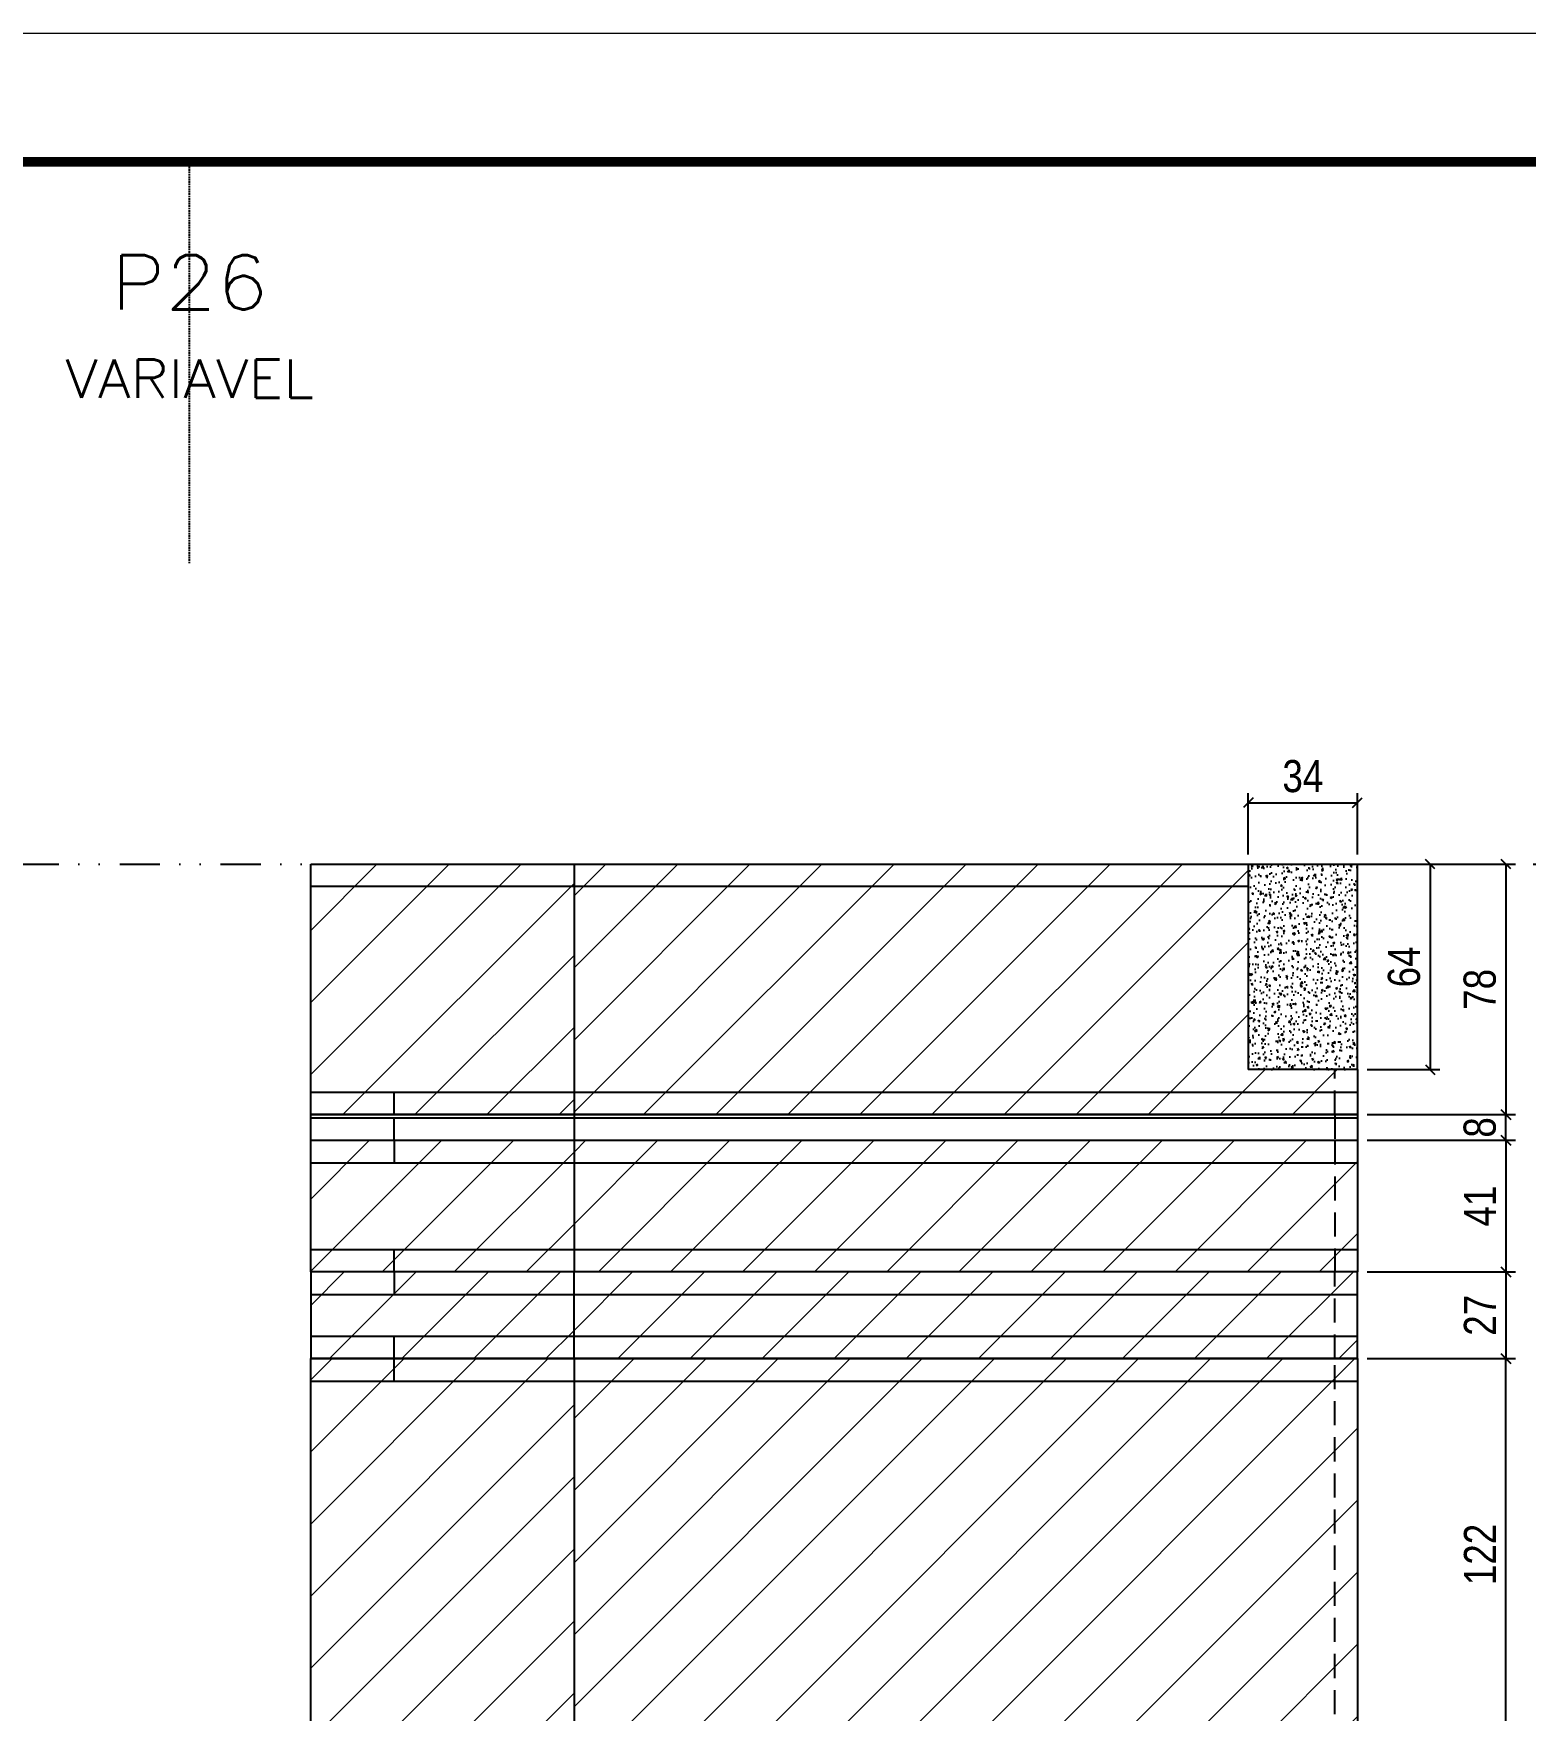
# Model space of a CAD drawing. Extents: x 28748 to 35002, y 14885 to 43501.
# Drawn here: x 32403 to 32867, y 40681 to 41204 of the extents above; entities that cross this region are included whole.
import ezdxf
from ezdxf.enums import TextEntityAlignment as Align

# ---------------------------------------------------------------- set-up
doc = ezdxf.new("R2010")
doc.units = 0
for name, pattern in [('DASHED', [0.75, 0.5, -0.25]), ('DIVIDE2', [0.625, 0.25, -0.125, 0, -0.125, 0, -0.125]), ('HIDDEN', [0.375, 0.25, -0.125])]:
    doc.linetypes.add(name, pattern=pattern)
for name, color, linetype in [('COTA', 241, 'Continuous'), ('Nível', 160, 'Continuous'), ('Painéis', 200, 'Continuous'), ('SARR_2.2x7', 40, 'Continuous'), ('Sarrafo de Pressão', 42, 'HIDDEN'), ('Texto de Titulo', 7, 'Continuous'), ('Texto Qtd Sarr', 242, 'Continuous')]:
    doc.layers.add(name, color=color, linetype=linetype)
for name, color, linetype, lineweight in [('Folhas', 255, 'Continuous', 9), ('Hachura', 251, 'Continuous', 9), ('SARRAFO DE PRESSAO', 251, 'DASHED', 9), ('Texto Seção', 7, 'Continuous', 15)]:
    doc.layers.add(name, color=color, linetype=linetype, lineweight=lineweight)
doc.styles.add('COTA TECNICA', font='techl___.ttf', dxfattribs={"height": 10})
doc.styles.add('ROMANS', font='romans.shx')
doc.dimstyles.new('PAINEL', dxfattribs={"dimtxt": 10, "dimasz": 3, "dimexe": 3, "dimexo": 3, "dimgap": 3, "dimtad": 1, "dimdec": 1, "dimzin": 12, "dimdsep": 46, "dimtxsty": 'COTA TECNICA', "dimblk1": 'OBLIQUE', "dimblk2": 'OBLIQUE', "dimsah": 1, "dimcen": 0.9, "dimclrd": 4, "dimclre": 4, "dimclrt": 240, "dimadec": 1, "dimazin": 3, "dimtfac": 1, "dimtdec": 1, "dimtmove": 0, "dimatfit": 3, "dimfxl": 1, "dimtolj": 1, "dimtzin": 12, "dimarcsym": 0})
pattern_1 = [(45, (-4e-12, -78), (-11.22532, 11.22532), [])]

# ---------------------------------------------------------------- blocks, each defined once
blk = doc.blocks.new('9999999999')
at = {"layer": 'Folhas'}
blk.add_lwpolyline([(98138.98, 34190.21), (99623.98, 34190.21), (99623.98, 35240.21), (98138.98, 35240.21)], close=True, dxfattribs=at)
at = {"layer": 'Folhas', "color": 30, "const_width": 3}
blk.add_lwpolyline([(98213.98, 34230.21), (99583.98, 34230.21), (99583.98, 35200.21), (98213.98, 35200.21)], close=True, dxfattribs=at)
blk = doc.blocks.new('titulo1')
at = {"layer": 'Defpoints', "color": 252, "linetype": 'HIDDEN', "ltscale": 2}
blk.add_line((0, 0), (0, 125), dxfattribs=at)
at = {"layer": 'Defpoints', "style": 'ROMANS', "oblique": 15}
blk.add_attdef('FOLHA', text='', height=10, dxfattribs=at).set_placement((0, 15.58), align=Align.MIDDLE_CENTER)
at = {"layer": 'Texto Qtd Sarr', "color": 3, "style": 'ROMANS', "oblique": 15}
for tag, height, p in [('TITULO', 17, (0, 71.45)), ('SEÇÃO', 12, (0, 41.55))]:
    blk.add_attdef(tag, text='', height=height, dxfattribs=at).set_placement(p, align=Align.MIDDLE_CENTER)
blk = doc.blocks.new('_Oblique')
at = {"color": 0, "linetype": 'ByBlock', "lineweight": -2}
blk.add_line((-0.5, -0.5), (0.5, 0.5), dxfattribs=at)
blk = doc.blocks.new('*D248')
at = {"layer": 'COTA', "color": 4, "linetype": 'ByBlock', "lineweight": -2, "transparency": 16777216}
for p, q in [((32817.92, 40790.88), (32864.16, 40790.88)), ((32861.16, 40668.88), (32861.16, 40790.88)), ((32817.92, 40668.88), (32864.16, 40668.88))]:
    blk.add_line(p, q, dxfattribs=at)
at = {"layer": 'Defpoints', "color": 0, "linetype": 'ByBlock', "transparency": 16777216}
for p in [(32814.92, 40790.88), (32861.16, 40790.88), (32814.92, 40668.88)]:
    blk.add_point(p, dxfattribs=at)
at = {"layer": 'COTA', "color": 4, "linetype": 'ByBlock', "lineweight": -2, "transparency": 16777216, "xscale": 3, "yscale": 3, "zscale": 3}
for p, rotation in [((32861.16, 40790.88), 90), ((32861.16, 40668.88), 270)]:
    blk.add_blockref('_Oblique', p, dxfattribs=dict(at, rotation=rotation))
at = {"layer": 'COTA', "color": 240, "linetype": 'ByBlock', "transparency": 16777216, "insert": (32853.1, 40729.88), "char_height": 10, "attachment_point": 5, "rotation": 90, "style": 'COTA TECNICA'}
blk.add_mtext('\\A1;122', dxfattribs=at)
blk = doc.blocks.new('*D249')
at = {"layer": 'COTA', "color": 4, "linetype": 'ByBlock', "lineweight": -2, "transparency": 16777216}
for p, q in [((32817.92, 40944.88), (32864.16, 40944.88)), ((32861.16, 40944.88), (32861.16, 40866.88)), ((32817.92, 40866.88), (32864.16, 40866.88))]:
    blk.add_line(p, q, dxfattribs=at)
at = {"layer": 'Defpoints', "color": 0, "linetype": 'ByBlock', "transparency": 16777216}
for p in [(32814.92, 40944.88), (32814.92, 40866.88), (32861.16, 40866.88)]:
    blk.add_point(p, dxfattribs=at)
at = {"layer": 'COTA', "color": 4, "linetype": 'ByBlock', "lineweight": -2, "transparency": 16777216, "xscale": 3, "yscale": 3, "zscale": 3}
for p, rotation in [((32861.16, 40944.88), 90), ((32861.16, 40866.88), 270)]:
    blk.add_blockref('_Oblique', p, dxfattribs=dict(at, rotation=rotation))
at = {"layer": 'COTA', "color": 240, "linetype": 'ByBlock', "transparency": 16777216, "insert": (32853.06, 40905.88), "char_height": 10, "attachment_point": 5, "rotation": 90, "style": 'COTA TECNICA'}
blk.add_mtext('\\A1;78', dxfattribs=at)
blk = doc.blocks.new('*D2159')
at = {"layer": 'COTA', "color": 4, "lineweight": -2, "transparency": 16777216}
for p, q in [((32817.92, 40817.88), (32864.16, 40817.88)), ((32861.16, 40817.88), (32861.16, 40790.88)), ((32817.92, 40790.88), (32864.16, 40790.88))]:
    blk.add_line(p, q, dxfattribs=at)
at = {"layer": 'Defpoints', "color": 0, "transparency": 16777216}
for p in [(32814.92, 40817.88), (32814.92, 40790.88), (32861.16, 40790.88)]:
    blk.add_point(p, dxfattribs=at)
at = {"layer": 'COTA', "color": 4, "lineweight": -2, "transparency": 16777216, "xscale": 3, "yscale": 3, "zscale": 3}
for p, rotation in [((32861.16, 40817.88), 90), ((32861.16, 40790.88), 270)]:
    blk.add_blockref('_Oblique', p, dxfattribs=dict(at, rotation=rotation))
at = {"layer": 'COTA', "color": 240, "transparency": 16777216, "insert": (32853.08, 40804.38), "char_height": 10, "attachment_point": 5, "rotation": 90, "style": 'COTA TECNICA'}
blk.add_mtext('\\A1;27', dxfattribs=at)
blk = doc.blocks.new('*D2201')
at = {"layer": 'COTA', "color": 4, "lineweight": -2, "transparency": 16777216}
for p, q in [((32817.92, 40944.88), (32840.58, 40944.88)), ((32837.58, 40944.88), (32837.58, 40880.88)), ((32817.92, 40880.88), (32840.58, 40880.88))]:
    blk.add_line(p, q, dxfattribs=at)
at = {"layer": 'Defpoints', "color": 0, "transparency": 16777216}
for p in [(32814.92, 40944.88), (32814.92, 40880.88), (32837.58, 40880.88)]:
    blk.add_point(p, dxfattribs=at)
at = {"layer": 'COTA', "color": 4, "lineweight": -2, "transparency": 16777216, "xscale": 3, "yscale": 3, "zscale": 3}
for p, rotation in [((32837.58, 40944.88), 90), ((32837.58, 40880.88), 270)]:
    blk.add_blockref('_Oblique', p, dxfattribs=dict(at, rotation=rotation))
at = {"layer": 'COTA', "color": 240, "transparency": 16777216, "insert": (32829.48, 40912.88), "char_height": 10, "attachment_point": 5, "rotation": 90, "style": 'COTA TECNICA'}
blk.add_mtext('\\A1;64', dxfattribs=at)
blk = doc.blocks.new('*D2202')
at = {"layer": 'COTA', "color": 4, "lineweight": -2, "transparency": 16777216}
for p, q in [((32780.92, 40947.88), (32780.92, 40967.03)), ((32814.92, 40947.88), (32814.92, 40967.03)), ((32780.92, 40964.03), (32814.92, 40964.03))]:
    blk.add_line(p, q, dxfattribs=at)
at = {"layer": 'Defpoints', "color": 0, "transparency": 16777216}
for p in [(32814.92, 40964.03), (32780.92, 40944.88), (32814.92, 40944.88)]:
    blk.add_point(p, dxfattribs=at)
at = {"layer": 'COTA', "color": 4, "lineweight": -2, "transparency": 16777216, "xscale": 3, "yscale": 3, "zscale": 3, "rotation": 180}
blk.add_blockref('_Oblique', (32780.92, 40964.03), dxfattribs=at)
at = {"layer": 'COTA', "color": 4, "lineweight": -2, "transparency": 16777216, "xscale": 3, "yscale": 3, "zscale": 3}
blk.add_blockref('_Oblique', (32814.92, 40964.03), dxfattribs=at)
at = {"layer": 'COTA', "color": 240, "transparency": 16777216, "insert": (32797.92, 40972.25), "char_height": 10, "attachment_point": 5, "style": 'COTA TECNICA'}
blk.add_mtext('\\A1;34', dxfattribs=at)
blk = doc.blocks.new('*D2364')
at = {"layer": 'COTA', "color": 4, "lineweight": -2, "transparency": 16777216}
for p, q in [((32817.92, 40858.88), (32864.16, 40858.88)), ((32861.16, 40858.88), (32861.16, 40817.88)), ((32817.92, 40817.88), (32864.16, 40817.88))]:
    blk.add_line(p, q, dxfattribs=at)
at = {"layer": 'Defpoints', "color": 0, "transparency": 16777216}
for p in [(32814.92, 40858.88), (32814.92, 40817.88), (32861.16, 40817.88)]:
    blk.add_point(p, dxfattribs=at)
at = {"layer": 'COTA', "color": 4, "lineweight": -2, "transparency": 16777216, "xscale": 3, "yscale": 3, "zscale": 3}
for p, rotation in [((32861.16, 40858.88), 90), ((32861.16, 40817.88), 270)]:
    blk.add_blockref('_Oblique', p, dxfattribs=dict(at, rotation=rotation))
at = {"layer": 'COTA', "color": 240, "transparency": 16777216, "insert": (32853.08, 40838.38), "char_height": 10, "attachment_point": 5, "rotation": 90, "style": 'COTA TECNICA'}
blk.add_mtext('\\A1;41', dxfattribs=at)
blk = doc.blocks.new('*D2504')
at = {"layer": 'COTA', "color": 4, "lineweight": -2, "transparency": 16777216}
for p, q in [((32817.92, 40866.88), (32864.16, 40866.88)), ((32861.16, 40858.88), (32861.16, 40866.88)), ((32817.92, 40858.88), (32864.16, 40858.88))]:
    blk.add_line(p, q, dxfattribs=at)
at = {"layer": 'Defpoints', "color": 0, "transparency": 16777216}
for p in [(32814.92, 40866.88), (32861.16, 40866.88), (32814.92, 40858.88)]:
    blk.add_point(p, dxfattribs=at)
at = {"layer": 'COTA', "color": 4, "lineweight": -2, "transparency": 16777216, "xscale": 3, "yscale": 3, "zscale": 3}
for p, rotation in [((32861.16, 40866.88), 90), ((32861.16, 40858.88), 270)]:
    blk.add_blockref('_Oblique', p, dxfattribs=dict(at, rotation=rotation))
at = {"layer": 'COTA', "color": 240, "transparency": 16777216, "insert": (32853.06, 40862.88), "char_height": 10, "attachment_point": 5, "rotation": 90, "style": 'COTA TECNICA'}
blk.add_mtext('\\A1;8', dxfattribs=at)

msp = doc.modelspace()

# ---------------------------------------------------------------- hatches: boundary and pattern name
at = {"layer": 'COTA', "linetype": 'ByBlock'}
h = msp.add_hatch(dxfattribs=at)
h.set_pattern_fill('AR-CONC', color=256, scale=0.03)
h.set_pattern_definition([(50, (-100272.658, 9442.1143), (5.46554007, -0.47817257), [0.5715, -6.2865]), (355, (-100272.658, 9442.1143), (-1.05730264, 5.73170536), [0.4572, -5.02921753]), (100.4514447, (-100272.2025, 9442.0745), (4.40823741, 5.25353256), [0.48570026, -5.34270734]), (46.1842, (-100272.658, 9443.638), (8.13237123, -1.26126984), [0.85725, -9.42975]), (96.6355576, (-100271.98, 9443.533), (7.122124, 7.42278374), [0.7285507, -8.01406824]), (351.184151, (-100272.658, 9443.638), (7.122124, 7.42278374), [0.685799, -7.54379196]), (21, (-100271.896, 9443.2573), (4.54843174, -3.06795595), [0.5715, -6.2865]), (326, (-100271.896, 9443.2573), (1.85406085, 5.52563898), [0.4572, -5.0292]), (71.451445, (-100271.517, 9443.0016), (6.40249258, 2.45768307), [0.48570026, -5.34269813]), (37.5, (-100272.658, 9442.1143), (0.092658098, 2.536651166), [0, -4.96824, 0, -5.1054, 0, -5.04825]), (7.5, (-100272.658, 9442.1143), (2.004589875, 3.005417245), [0, -2.91084, 0, -4.85394, 0, -1.92405]), (327.5, (-100274.3572, 9442.1143), (4.067717855, -0.17186232), [0, -1.905, 0, -5.9436, 0, -7.8867]), (317.5, (-100275.1192, 9442.1143), (4.44387544, 0.76279473), [0, -2.4765, 0, -3.94716, 0, -5.6007])])
h.paths.add_polyline_path([(32780.92, 40944.88), (32780.92, 40880.88), (32814.92, 40880.88), (32814.92, 40944.88)])
at = {"layer": 'Hachura', "linetype": 'ByBlock'}
h = msp.add_hatch(dxfattribs=at)
h.set_pattern_fill('ANSI31', color=256, scale=5)
h.set_pattern_definition([(45, (-100272.658, 8292.539), (-11.2253202, 11.2253202), [])])
h.paths.add_polyline_path([(32570.92, 40944.88), (32488.92, 40944.88), (32488.92, 40866.88), (32570.92, 40866.88)])
h = msp.add_hatch(dxfattribs=at)
h.set_pattern_fill('ANSI31', color=256, scale=5)
h.set_pattern_definition([(45, (-100272.658, 8333.539), (-11.2253202, 11.2253202), [])])
h.paths.add_polyline_path([(32780.92, 40944.88), (32570.92, 40944.88), (32570.92, 40866.88), (32814.92, 40866.88), (32814.92, 40880.88), (32780.92, 40880.88)])
at = {"layer": 'Hachura'}
h = msp.add_hatch(dxfattribs=at)
h.set_pattern_fill('ANSI31', color=256, scale=5)
h.paths.add_polyline_path([(32570.92, 40858.88), (32488.92, 40858.88), (32488.92, 40817.88), (32570.92, 40817.88)])
h = msp.add_hatch(dxfattribs=at)
h.set_pattern_fill('ANSI31', color=256, scale=5)
h.paths.add_polyline_path([(32814.92, 40858.88), (32570.92, 40858.88), (32570.92, 40817.88), (32814.92, 40817.88)])
h = msp.add_hatch(dxfattribs=at)
h.set_pattern_fill('ANSI31', color=256, scale=5)
h.set_pattern_definition(pattern_1)
h.paths.add_polyline_path([(32570.92, 40790.88), (32570.92, 40817.88), (32488.92, 40817.88), (32488.92, 40790.88)])
h = msp.add_hatch(dxfattribs=at)
h.set_pattern_fill('ANSI31', color=256, scale=5)
h.set_pattern_definition(pattern_1)
h.paths.add_polyline_path([(32814.92, 40790.88), (32814.92, 40817.88), (32570.92, 40817.88), (32570.92, 40790.88)])
at = {"layer": 'Hachura', "linetype": 'ByBlock'}
h = msp.add_hatch(dxfattribs=at)
h.set_pattern_fill('ANSI31', color=256, scale=5)
h.set_pattern_definition([(45, (25799.309, 30974.01), (-11.22532, 11.22532), [])])
h.paths.add_polyline_path([(32570.92, 40790.88), (32488.92, 40790.88), (32488.92, 40668.88), (32570.92, 40668.88)])
h = msp.add_hatch(dxfattribs=at)
h.set_pattern_fill('ANSI31', color=256, scale=5)
h.set_pattern_definition([(45, (-100272.658, 8260.539), (-11.2253202, 11.2253202), [])])
h.paths.add_polyline_path([(32814.92, 40790.88), (32570.92, 40790.88), (32570.92, 40668.88), (32814.92, 40668.88)])

# ---------------------------------------------------------------- linework, layer by layer
at = {"layer": 'COTA', "linetype": 'ByBlock'}
for p, q in [((32780.92, 40944.88), (32814.92, 40944.88)), ((32814.92, 40880.88), (32814.92, 40944.88)), ((32814.92, 40790.88), (32780.92, 40790.88))]:
    msp.add_line(p, q, dxfattribs=at)
at = {"layer": 'Nível', "color": 4, "linetype": 'DIVIDE2', "ltscale": 50}
msp.add_line((32366.5, 40944.88), (33376.84, 40944.88), dxfattribs=at)
at = {"layer": 'Painéis'}
for p, q in [((32488.92, 40866.88), (32488.92, 40944.88)), ((32488.92, 40944.88), (32780.92, 40944.88)), ((32780.92, 40944.88), (32780.92, 40880.88)), ((32814.92, 40880.88), (32814.92, 40866.88)), ((32488.92, 40866.88), (32814.92, 40866.88)), ((32814.92, 40866.88), (32488.92, 40866.88)), ((32814.92, 40866.88), (32488.92, 40866.88)), ((32814.92, 40866.88), (32488.92, 40866.88)), ((32488.92, 40866.88), (32814.92, 40866.88)), ((32488.92, 40817.88), (32488.92, 40866.88)), ((32814.92, 40866.88), (32814.92, 40817.88)), ((32488.92, 40858.88), (32814.92, 40858.88)), ((32488.92, 40817.88), (32488.92, 40790.88)), ((32814.92, 40817.88), (32488.92, 40817.88)), ((32570.92, 40790.88), (32570.92, 40817.88)), ((32814.92, 40790.88), (32814.92, 40817.88)), ((32488.92, 40668.88), (32488.92, 40790.88)), ((32488.92, 40790.88), (32814.92, 40790.88)), ((32814.92, 40790.88), (32814.92, 40668.88))]:
    msp.add_line(p, q, dxfattribs=at)
at = {"layer": 'Painéis', "linetype": 'ByBlock'}
for p, q in [((32570.92, 40944.88), (32570.92, 40817.88)), ((32814.92, 40880.88), (32780.92, 40880.88)), ((32780.92, 40790.88), (32488.92, 40790.88)), ((32570.92, 40790.88), (32570.92, 40544.88))]:
    msp.add_line(p, q, dxfattribs=at)
at = {"layer": 'SARR_2.2x7'}
for p, q in [((32780.92, 40937.88), (32488.92, 40937.88)), ((32488.92, 40873.88), (32514.92, 40873.88)), ((32514.92, 40873.88), (32814.92, 40873.88)), ((32514.92, 40866.88), (32514.92, 40873.88)), ((32488.92, 40865.88), (32514.92, 40865.88)), ((32514.92, 40865.88), (32814.92, 40865.88)), ((32514.92, 40858.88), (32514.92, 40865.88)), ((32514.92, 40858.88), (32514.92, 40851.88)), ((32488.92, 40851.88), (32514.92, 40851.88)), ((32514.92, 40851.88), (32814.92, 40851.88)), ((32488.92, 40824.88), (32514.92, 40824.88)), ((32514.92, 40824.88), (32814.92, 40824.88)), ((32514.92, 40817.88), (32514.92, 40824.88)), ((32514.92, 40817.88), (32514.92, 40810.88)), ((32488.92, 40810.88), (32514.92, 40810.88)), ((32514.92, 40810.88), (32814.92, 40810.88)), ((32488.92, 40797.88), (32514.92, 40797.88)), ((32514.92, 40797.88), (32814.92, 40797.88)), ((32514.92, 40790.88), (32514.92, 40797.88)), ((32514.92, 40783.88), (32514.92, 40790.88)), ((32488.92, 40783.88), (32514.92, 40783.88)), ((32514.92, 40783.88), (32814.92, 40783.88))]:
    msp.add_line(p, q, dxfattribs=at)
at = {"layer": 'Sarrafo de Pressão', "ltscale": 30}
for p, q in [((32807.92, 40866.88), (32807.92, 40880.88)), ((32807.92, 40866.88), (32807.92, 40866.88)), ((32807.92, 40866.88), (32807.92, 40858.88)), ((32807.92, 40858.88), (32807.92, 40817.88)), ((32807.92, 40790.88), (32807.92, 40817.88)), ((32807.92, 40668.88), (32807.92, 40790.88))]:
    msp.add_line(p, q, dxfattribs=at)

# ---------------------------------------------------------------- block references
at = {"layer": 'SARRAFO DE PRESSAO', "color": 6, "linetype": 'ByBlock'}
msp.add_blockref('9999999999', (-66207.14, 5963.39), dxfattribs=at)
at = {"layer": 'Texto Seção'}
ref = msp.add_blockref('titulo1', (32451.18, 41038.59), dxfattribs=at)
ref.add_attrib('TITULO', 'P26', dxfattribs={"layer": 'Texto de Titulo', "color": 7, "height": 17, "style": 'ROMANS', "width": 1.1}).set_placement((32451.18, 41126.09), align=Align.MIDDLE_CENTER)
ref.add_attrib('SEÇÃO', 'VARIAVEL', dxfattribs={"layer": 'Texto de Titulo', "color": 7, "height": 12, "style": 'ROMANS', "width": 1.1}).set_placement((32451.18, 41096.09), align=Align.MIDDLE_CENTER)

# ---------------------------------------------------------------- dimensions: what is measured, and where the dimension line sits
at = {"layer": 'COTA'}
dim = msp.add_linear_dim(base=(32814.92, 40964.03), p1=(32780.92, 40944.88), p2=(32814.92, 40944.88), dimstyle='PAINEL', dxfattribs=at)
dim.commit()
dim.dimension.update_dxf_attribs({"geometry": '*D2202', "text_midpoint": (32797.92, 40972.25)})
at = {"layer": 'COTA', "linetype": 'ByBlock'}
dim = msp.add_linear_dim(base=(32861.16, 40866.88), p1=(32814.92, 40944.88), p2=(32814.92, 40866.88), angle=90, dimstyle='PAINEL', dxfattribs=at)
dim.commit()
dim.dimension.update_dxf_attribs({"geometry": '*D249', "text_midpoint": (32853.06, 40905.88)})
at = {"layer": 'COTA'}
for base, p1, p2, picture, middle in [((32837.58, 40880.88), (32814.92, 40944.88), (32814.92, 40880.88), '*D2201', (32829.48, 40912.88)), ((32861.16, 40817.88), (32814.92, 40858.88), (32814.92, 40817.88), '*D2364', (32853.08, 40838.38)), ((32861.16, 40790.88), (32814.92, 40817.88), (32814.92, 40790.88), '*D2159', (32853.08, 40804.38))]:
    dim = msp.add_linear_dim(base=base, p1=p1, p2=p2, angle=90, dimstyle='PAINEL', dxfattribs=at)
    dim.commit()
    dim.dimension.update_dxf_attribs({"geometry": picture, "text_midpoint": middle})
dim = msp.add_linear_dim(base=(32861.16, 40866.88), p1=(32814.92, 40858.88), p2=(32814.92, 40866.88), angle=90, dimstyle='PAINEL', dxfattribs=at)
dim.commit()
dim.dimension.update_dxf_attribs({"geometry": '*D2504', "text_midpoint": (32861.16, 40862.88), "dimtype": 160})
at = {"layer": 'COTA', "linetype": 'ByBlock'}
dim = msp.add_linear_dim(base=(32861.16, 40790.88), p1=(32814.92, 40668.88), p2=(32814.92, 40790.88), angle=90, dimstyle='PAINEL', override={"dimtmove": 1}, dxfattribs=at)
dim.commit()
dim.dimension.update_dxf_attribs({"geometry": '*D248', "text_midpoint": (32853.1, 40729.88)})

doc.saveas('drawing.dxf')
